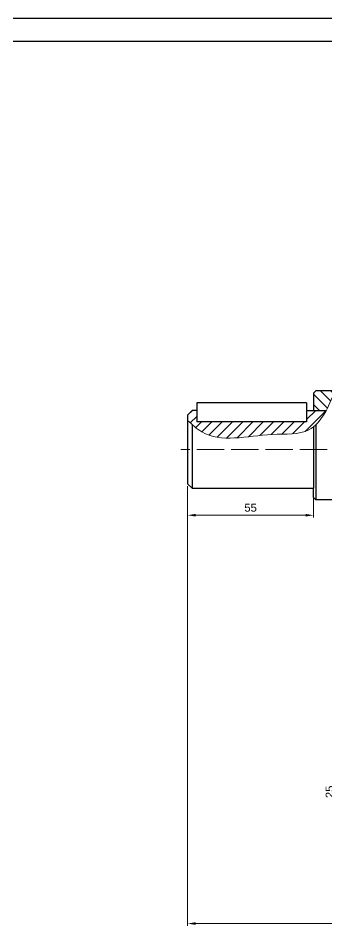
# Model space of a CAD drawing. Header units: millimetres. Extents: x 5847 to 9233, y 737 to 1578.
# Drawn here: x 8618.9 to 8753.8, y 1181.4 to 1577.7 of the extents above; entities that cross this region are included whole.
import ezdxf

# ---------------------------------------------------------------- set-up
doc = ezdxf.new("R2010")
doc.units = ezdxf.units.MM
doc.header["$PDMODE"] = 35
doc.linetypes.add('ACAD_ISO02W100', pattern=[15, 12, -3])
for name, color, linetype, lineweight in [('AM_INV', 253, 'Continuous', 0), ('Net_matcat', 50, 'Continuous', 13), ('NetKhuat', 4, 'ACAD_ISO02W100', 18)]:
    doc.layers.add(name, color=color, linetype=linetype, lineweight=lineweight)
doc.layers.add('DRAWING_LINE', color=7, linetype='Continuous')
doc.styles.add('Annotative', font='arial.ttf')
doc.dimstyles.new('aaaa$0', dxfattribs={"dimtxt": 3.5, "dimasz": 3.5, "dimexe": 1, "dimexo": 1, "dimgap": 1.5, "dimtad": 1, "dimdsep": 46, "dimtxsty": 'Annotative', "dimcen": 0, "dimclrd": 66, "dimclre": 66, "dimclrt": 2, "dimadec": 0, "dimazin": 2, "dimtp": 0.1, "dimtm": 0.1, "dimtfac": 0.71, "dimtmove": 0, "dimatfit": 3, "dimfxl": 1, "dimlwd": 5, "dimlwe": 5, "dimarcsym": 1})

# ---------------------------------------------------------------- blocks, each defined once
blk = doc.blocks.new('*D329')
at = {"layer": 'AM_INV', "color": 66, "lineweight": 5, "transparency": 16777216}
for p, q in [((8767.456389782157, 1252.437277928568), (8757.304648024354, 1252.437277928568)), ((8758.304648024354, 1248.937277928568), (8758.304648024354, 1230.937277928569)), ((8764.456389782157, 1227.437277928569), (8757.304648024354, 1227.437277928569))]:
    blk.add_line(p, q, dxfattribs=at)
at = {"layer": 'AM_INV', "color": 66, "transparency": 16777216}
for points in [[(8757.72131469102, 1248.937277928568), (8758.887981357688, 1248.937277928568), (8758.304648024354, 1252.437277928568)], [(8757.72131469102, 1230.937277928569), (8758.887981357688, 1230.937277928569), (8758.304648024354, 1227.437277928569)]]:
    blk.add_solid(points, dxfattribs=at)
at = {"layer": 'Defpoints', "color": 0, "transparency": 16777216}
for p in [(8768.456389782157, 1252.437277928568), (8758.304648024354, 1227.437277928569), (8765.456389782157, 1227.437277928569)]:
    blk.add_point(p, dxfattribs=at)
at = {"layer": 'AM_INV', "color": 2, "transparency": 16777216, "insert": (8755.017642567325, 1239.937277928566), "char_height": 3.5, "attachment_point": 5, "rotation": 90, "style": 'Annotative'}
blk.add_mtext('25', dxfattribs=at)
blk = doc.blocks.new('*D330')
at = {"layer": 'AM_INV', "color": 66, "lineweight": 5, "transparency": 16777216}
for p, q in [((8692.956389782154, 1373.437274809423), (8692.956389782154, 1359.675556510527)), ((8747.956389782154, 1371.437274809423), (8747.956389782154, 1359.675556510527)), ((8744.456389782154, 1360.675556510527), (8696.456389782154, 1360.675556510527))]:
    blk.add_line(p, q, dxfattribs=at)
at = {"layer": 'AM_INV', "color": 66, "transparency": 16777216}
for points in [[(8696.456389782154, 1361.25888984386), (8696.456389782154, 1360.092223177194), (8692.956389782154, 1360.675556510527)], [(8744.456389782154, 1361.25888984386), (8744.456389782154, 1360.092223177194), (8747.956389782154, 1360.675556510527)]]:
    blk.add_solid(points, dxfattribs=at)
at = {"layer": 'Defpoints', "color": 0, "transparency": 16777216}
for p in [(8692.956389782154, 1374.437274809423), (8747.956389782154, 1372.437274809423), (8692.956389782154, 1360.675556510527)]:
    blk.add_point(p, dxfattribs=at)
at = {"layer": 'AM_INV', "color": 2, "transparency": 16777216, "insert": (8720.456389782154, 1363.955399621032), "char_height": 3.5, "attachment_point": 5, "style": 'Annotative'}
blk.add_mtext('55', dxfattribs=at)
blk = doc.blocks.new('*D311')
at = {"layer": 'AM_INV', "color": 66, "lineweight": 5, "transparency": 16777216}
for p, q in [((9017.956389782154, 1379.43728104771), (9017.956389782154, 1181.425509863046)), ((8692.956389782154, 1373.437274809423), (8692.956389782154, 1181.425509863046)), ((8696.456389782154, 1182.425509863046), (9014.456389782154, 1182.425509863046))]:
    blk.add_line(p, q, dxfattribs=at)
at = {"layer": 'AM_INV', "color": 66, "transparency": 16777216}
for points in [[(8696.456389782154, 1183.008843196379), (8696.456389782154, 1181.842176529713), (8692.956389782154, 1182.425509863046)], [(9014.456389782154, 1183.008843196379), (9014.456389782154, 1181.842176529713), (9017.956389782154, 1182.425509863046)]]:
    blk.add_solid(points, dxfattribs=at)
at = {"layer": 'Defpoints', "color": 0, "transparency": 16777216}
for p in [(9017.956389782154, 1380.43728104771), (8692.956389782154, 1374.437274809423), (9017.956389782154, 1182.425509863046)]:
    blk.add_point(p, dxfattribs=at)
at = {"layer": 'AM_INV', "color": 2, "transparency": 16777216, "insert": (8855.456389782154, 1185.713709044492), "char_height": 3.5, "attachment_point": 5, "style": 'Annotative'}
blk.add_mtext('325', dxfattribs=at)

msp = doc.modelspace()

# ---------------------------------------------------------------- hatches: boundary and pattern name
at = {"layer": 'AM_INV'}
h = msp.add_hatch(dxfattribs=at)
h.set_pattern_fill('ANSI31', color=1, angle=90.00000000000001)
h.set_pattern_definition([(135, (3613.020398312268, 509.1839768642338), (-2.245064030267288, -2.245064030267289), [])])
edge = h.paths.add_edge_path()
edge.add_spline(control_points=[(8753.51650679972, 1406.437274809426), (8754.934765495587, 1409.07129609552), (8756.176444467412, 1412.010941773563), (8757.418123439234, 1414.950587451606)], knot_values=[66.89703463475115, 66.89703463475115, 66.89703463475115, 66.89703463475115, 75.39212266606937, 75.39212266606937, 75.39212266606937, 75.39212266606937], degree=3, periodic=0)
edge.add_line((8757.418123439234, 1414.950587451605), (8748.956389782154, 1414.950587451605))
edge.add_line((8748.956389782154, 1414.950587451605), (8747.956389782154, 1413.950587451606))
edge.add_line((8747.956389782155, 1413.950587451606), (8747.956389782155, 1406.437274809425))
edge.add_line((8747.956389782155, 1406.437274809425), (8753.51650679972, 1406.437274809425))
h = msp.add_hatch(dxfattribs=at)
h.set_pattern_fill('ANSI31', color=1, angle=3.246114675024301e-14, style=0)
h.set_pattern_definition([(45.00000000000003, (3613.020398312268, 509.1839768642338), (-2.245064030267289, 2.245064030267288), [])])
edge = h.paths.add_edge_path()
edge.add_line((8696.956389782154, 1401.437274809423), (8696.956389782154, 1406.437274809424))
edge.add_line((8696.956389782154, 1406.437274809424), (8694.956389782154, 1406.437274809424))
edge.add_line((8694.956389782154, 1406.437274809424), (8692.956389782154, 1404.437274809424))
edge.add_line((8692.956389782154, 1404.437274809424), (8692.956389782154, 1402.058722957631))
edge.add_spline(control_points=[(8692.956389782154, 1402.058722957631), (8694.946105554525, 1400.223538240978), (8704.703391530125, 1391.224050803085), (8724.600709612861, 1397.089082903459), (8745.986217016352, 1395.41665626225), (8751.514786431293, 1402.719635654723), (8753.51650679972, 1406.437274809426)], knot_values=[0, 0, 0, 0, 7.898147719018882, 38.73140427497999, 54.90712701532816, 66.89703463475115, 66.89703463475115, 66.89703463475115, 66.89703463475115], degree=3, periodic=0)
edge.add_line((8753.51650679972, 1406.437274809425), (8744.956389782155, 1406.437274809424))
edge.add_line((8744.956389782155, 1406.437274809424), (8744.956389782154, 1401.437274809423))
edge.add_line((8744.956389782154, 1401.437274809423), (8696.956389782154, 1401.437274809423))

# ---------------------------------------------------------------- linework, layer by layer
at = {"layer": 'DRAWING_LINE'}
for p, q in [((8043.932142588227, 1577.683598215561), (9232.932142588226, 1577.68359821556)), ((8063.932142588228, 1567.683598215561), (9222.932142588228, 1567.68359821556)), ((8748.956389782154, 1414.950587451605), (8747.956389782154, 1413.950587451605)), ((8760.356389782155, 1414.950587451605), (8748.956389782154, 1414.950587451605)), ((8747.956389782155, 1413.950587451606), (8747.956389782155, 1406.437274809425)), ((8744.956389782155, 1409.737274809423), (8696.956389782154, 1409.737274809423)), ((8696.956389782154, 1409.737274809423), (8696.956389782154, 1401.437274809423)), ((8744.956389782155, 1409.737274809423), (8744.956389782154, 1401.437274809423)), ((8694.956389782154, 1406.437274809424), (8692.956389782154, 1404.437274809424)), ((8692.956389782154, 1404.437274809424), (8692.956389782154, 1374.437274809423)), ((8696.956389782154, 1406.437274809424), (8694.956389782154, 1406.437274809424)), ((8744.956389782154, 1406.437274809424), (8753.51650679972, 1406.437274809425)), ((8694.956389782154, 1400.240507821506), (8694.956389782154, 1372.437274809422)), ((8744.956389782154, 1401.437274809423), (8696.956389782154, 1401.437274809423)), ((8747.956389782155, 1399.258173910046), (8747.956389782157, 1372.437274809423)), ((8748.956389782155, 1400.124373763789), (8748.956389782157, 1367.43728104771)), ((8692.956389782154, 1374.437274809423), (8694.956389782154, 1372.437274809423)), ((8694.956389782154, 1372.437274809423), (8747.956389782155, 1372.437274809423)), ((8747.956389782155, 1368.43728104771), (8747.956389782154, 1372.437274809423)), ((8747.956389782155, 1368.43728104771), (8748.956389782155, 1367.43728104771)), ((8760.356389782155, 1367.43728104771), (8748.956389782155, 1367.43728104771))]:
    msp.add_line(p, q, dxfattribs=at)
at = {"layer": 'Net_matcat'}
msp.add_spline([(8692.956389782154, 1402.058722957631), (8699.10344301414, 1397.09944136101), (8729.914181394783, 1395.921260438842), (8745.959628801469, 1397.970070750187), (8757.418123439234, 1414.950587451606)], degree=3, dxfattribs=at)
at = {"layer": 'NetKhuat'}
msp.add_line((8768.956389782154, 1389.43728104771), (8689.956389782154, 1389.43728104771), dxfattribs=at)

# ---------------------------------------------------------------- dimensions: what is measured, and where the dimension line sits
at = {"layer": 'AM_INV'}
for base, p1, p2, picture, middle in [((9017.956389782154, 1182.425509863046), (8692.956389782154, 1374.437274809423), (9017.956389782154, 1380.43728104771), '*D311', (8855.456389782154, 1185.713709044492)), ((8692.956389782154, 1360.675556510527), (8747.956389782154, 1372.437274809423), (8692.956389782154, 1374.437274809423), '*D330', (8720.456389782154, 1363.955399621032))]:
    dim = msp.add_linear_dim(base=base, p1=p1, p2=p2, dimstyle='aaaa$0', dxfattribs=at)
    dim.commit()
    dim.dimension.update_dxf_attribs({"geometry": picture, "text_midpoint": middle})
dim = msp.add_linear_dim(base=(8758.304648024354, 1227.437277928569), p1=(8768.456389782154, 1252.437277928568), p2=(8765.456389782154, 1227.437277928568), angle=90, dimstyle='aaaa$0', dxfattribs=at)
dim.commit()
dim.dimension.update_dxf_attribs({"geometry": '*D329', "text_midpoint": (8755.017642567325, 1239.937277928566)})

doc.saveas('drawing.dxf')
